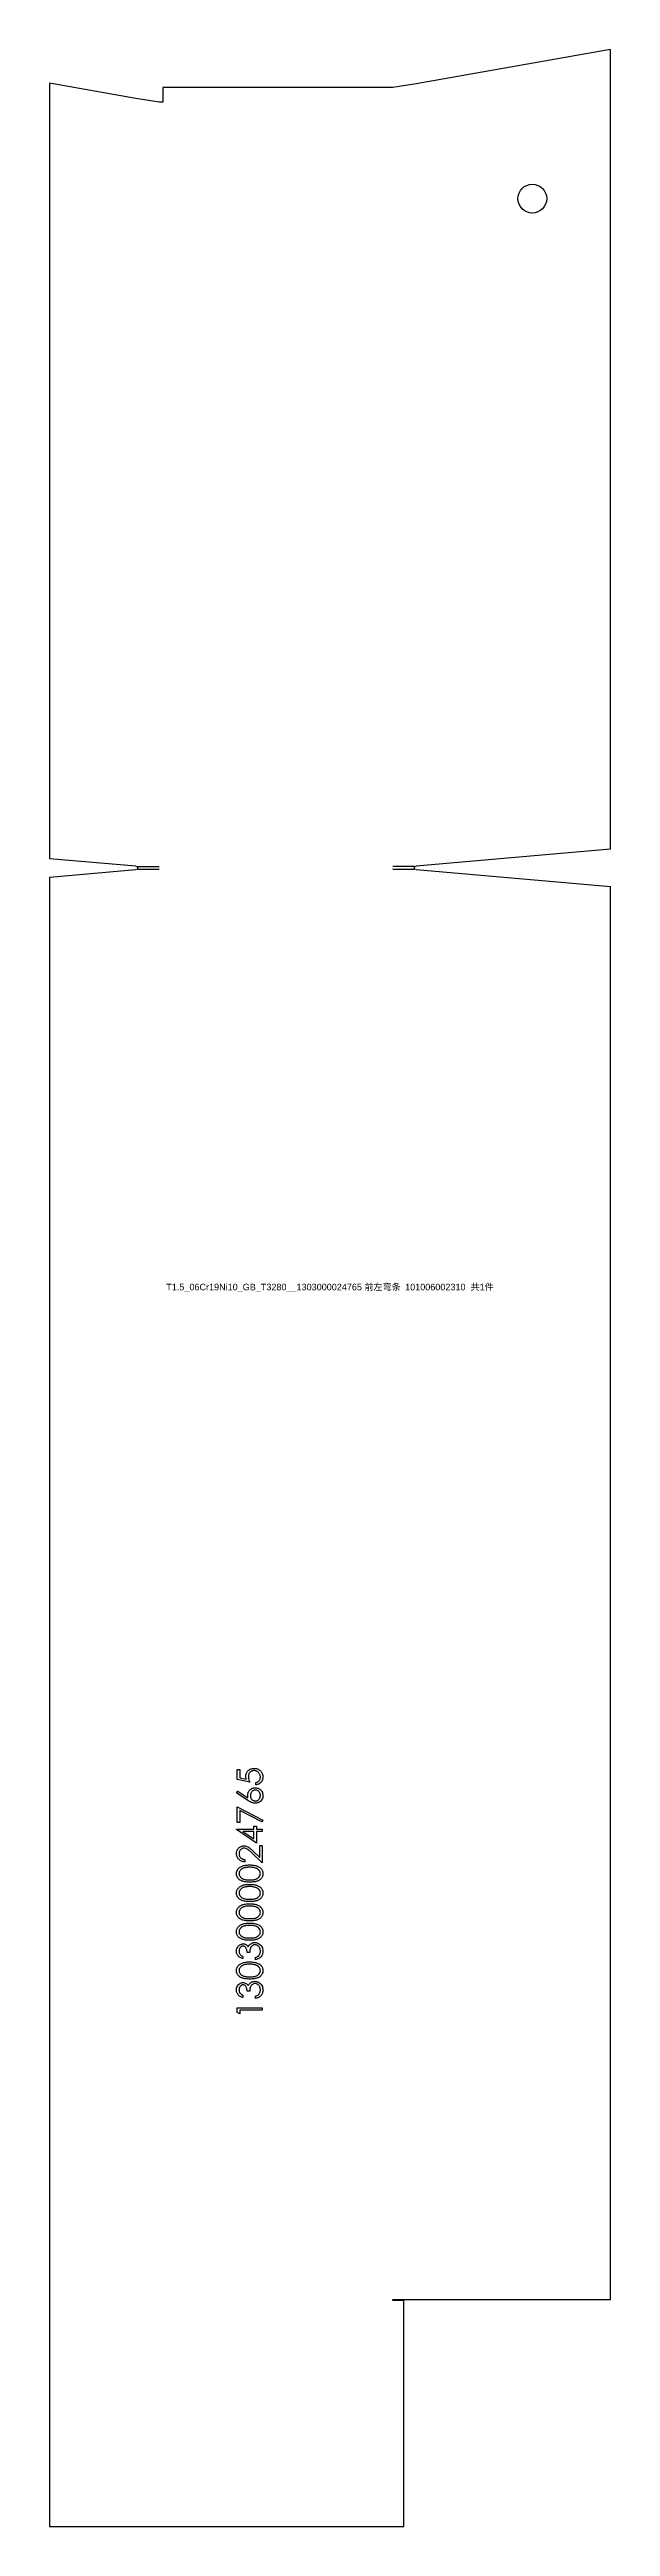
# Model space of a CAD drawing. Extents: x -16 to 22649, y -4599 to 814.
# Drawn here: x 1563.7 to 1641.6, y -1274.2 to -930.2 of the extents above; entities that cross this region are included whole.
import ezdxf

# ---------------------------------------------------------------- set-up
doc = ezdxf.new("R2010")
doc.units = 0
doc.header["$MEASUREMENT"] = 0
doc.linetypes.add('CENTERX2', pattern=[20.32, 12.7, -2.54, 2.54, -2.54])
doc.layers.get('0').update_dxf_attribs({"linetype": 'CONTINUOUS'})
for name, color, linetype in [('1', 6, 'CENTERX2'), ('S1', 7, 'CONTINUOUS'), ('SLD-0', 7, 'CONTINUOUS')]:
    doc.layers.add(name, color=color, linetype=linetype)
doc.styles.get("Standard").update_dxf_attribs({"font": 'arial.ttf'})

# ---------------------------------------------------------------- blocks, each defined once
blk = doc.blocks.new('1303000024765_前左弯条_1010060')
at = {"layer": '1', "color": 6, "linetype": 'CONTINUOUS', "flags": 128}
for points in [[(-5.41, 105.14), (-5.05, 105.14), (-5.05, 105.14), (-5.05, 103.95), (-5.05, 103.95), (-4.13, 103.76), (-4.13, 103.76), (-4.16, 103.87), (-4.18, 103.98), (-4.19, 104.08), (-4.2, 104.18), (-4.2, 104.18), (-4.19, 104.29), (-4.18, 104.4), (-4.15, 104.51), (-4.12, 104.61), (-4.07, 104.71), (-4.02, 104.8), (-3.95, 104.88), (-3.88, 104.97), (-3.79, 105.04), (-3.7, 105.1), (-3.61, 105.16), (-3.51, 105.2), (-3.4, 105.23), (-3.29, 105.26), (-3.18, 105.27), (-3.05, 105.28), (-3.05, 105.28), (-2.97, 105.27), (-2.88, 105.27), (-2.8, 105.25), (-2.72, 105.24), (-2.64, 105.21), (-2.57, 105.19), (-2.49, 105.15), (-2.42, 105.12), (-2.35, 105.08), (-2.28, 105.03), (-2.22, 104.98), (-2.16, 104.93), (-2.11, 104.87), (-2.06, 104.81), (-2.01, 104.75), (-1.97, 104.69), (-1.94, 104.62), (-1.91, 104.54), (-1.88, 104.47), (-1.86, 104.39), (-1.84, 104.31), (-1.83, 104.23), (-1.82, 104.14), (-1.82, 104.06), (-1.82, 104.06), (-1.82, 103.95), (-1.84, 103.85), (-1.86, 103.76), (-1.89, 103.66), (-1.93, 103.58), (-1.97, 103.49), (-2.03, 103.41), (-2.09, 103.34), (-2.17, 103.27), (-2.24, 103.21), (-2.32, 103.15), (-2.41, 103.1), (-2.5, 103.06), (-2.6, 103.03), (-2.7, 103.01), (-2.81, 102.99), (-2.81, 102.99), (-2.81, 103.3), (-2.81, 103.3), (-2.71, 103.33), (-2.62, 103.36), (-2.54, 103.4), (-2.47, 103.45), (-2.41, 103.5), (-2.35, 103.57), (-2.3, 103.64), (-2.26, 103.72), (-2.22, 103.8), (-2.2, 103.89), (-2.18, 103.98), (-2.18, 104.07), (-2.18, 104.07), (-2.18, 104.16), (-2.2, 104.25), (-2.21, 104.33), (-2.24, 104.41), (-2.28, 104.49), (-2.32, 104.56), (-2.37, 104.63), (-2.43, 104.7), (-2.5, 104.76), (-2.57, 104.82), (-2.64, 104.86), (-2.72, 104.9), (-2.8, 104.93), (-2.88, 104.95), (-2.97, 104.96), (-3.07, 104.96), (-3.07, 104.96), (-3.15, 104.96), (-3.23, 104.95), (-3.31, 104.93), (-3.38, 104.91), (-3.45, 104.87), (-3.51, 104.83), (-3.57, 104.79), (-3.62, 104.73), (-3.68, 104.67), (-3.72, 104.61), (-3.76, 104.54), (-3.79, 104.46), (-3.81, 104.38), (-3.83, 104.3), (-3.84, 104.21), (-3.84, 104.12), (-3.84, 104.12), (-3.84, 104.04), (-3.83, 103.95), (-3.81, 103.86), (-3.79, 103.77), (-3.77, 103.67), (-3.74, 103.57), (-3.7, 103.46), (-3.66, 103.35), (-3.66, 103.35), (-5.41, 103.71), (-5.41, 103.71), (-5.41, 105.14)], [(-5.5, 101.87), (-5.31, 102.11), (-5.31, 102.11), (-3.9, 101.18), (-3.9, 101.18), (-3.92, 101.37), (-3.93, 101.55), (-3.93, 101.55), (-3.92, 101.65), (-3.91, 101.76), (-3.89, 101.85), (-3.85, 101.95), (-3.81, 102.04), (-3.76, 102.12), (-3.7, 102.2), (-3.63, 102.28), (-3.55, 102.35), (-3.47, 102.41), (-3.39, 102.47), (-3.3, 102.51), (-3.2, 102.54), (-3.1, 102.57), (-3, 102.58), (-2.89, 102.58), (-2.89, 102.58), (-2.75, 102.58), (-2.61, 102.55), (-2.47, 102.51), (-2.35, 102.44), (-2.23, 102.37), (-2.13, 102.27), (-2.04, 102.17), (-1.96, 102.05), (-1.9, 101.91), (-1.86, 101.78), (-1.83, 101.64), (-1.82, 101.49), (-1.82, 101.49), (-1.83, 101.35), (-1.85, 101.21), (-1.9, 101.08), (-1.96, 100.96), (-2.03, 100.84), (-2.13, 100.74), (-2.23, 100.65), (-2.35, 100.57), (-2.48, 100.51), (-2.61, 100.47), (-2.74, 100.44), (-2.89, 100.43), (-2.89, 100.43), (-2.99, 100.44), (-3.11, 100.45), (-3.22, 100.48), (-3.34, 100.52), (-3.4, 100.54), (-3.46, 100.57), (-3.53, 100.6), (-3.59, 100.64), (-3.67, 100.68), (-3.74, 100.72), (-3.82, 100.77), (-3.9, 100.82), (-3.9, 100.82), (-5.5, 101.87)], [(-5.41, 97.78), (-5.41, 99.94), (-5.41, 99.94), (-1.82, 98.1), (-1.82, 98.1), (-1.97, 97.83), (-1.97, 97.83), (-5.05, 99.41), (-5.05, 99.41), (-5.05, 97.78), (-5.05, 97.78), (-5.41, 97.78)], [(-3.57, 101.48), (-3.57, 101.4), (-3.56, 101.32), (-3.54, 101.25), (-3.52, 101.18), (-3.49, 101.12), (-3.46, 101.06), (-3.41, 101), (-3.37, 100.95), (-3.31, 100.9), (-3.26, 100.86), (-3.2, 100.82), (-3.14, 100.8), (-3.08, 100.77), (-3.01, 100.76), (-2.94, 100.75), (-2.87, 100.74), (-2.87, 100.74), (-2.8, 100.75), (-2.73, 100.76), (-2.67, 100.78), (-2.61, 100.8), (-2.55, 100.83), (-2.49, 100.87), (-2.43, 100.92), (-2.38, 100.97), (-2.33, 101.03), (-2.29, 101.09), (-2.26, 101.15), (-2.23, 101.21), (-2.21, 101.28), (-2.19, 101.36), (-2.18, 101.43), (-2.18, 101.51), (-2.18, 101.51), (-2.18, 101.59), (-2.19, 101.66), (-2.21, 101.73), (-2.23, 101.8), (-2.26, 101.87), (-2.29, 101.93), (-2.33, 101.99), (-2.38, 102.05), (-2.43, 102.1), (-2.49, 102.14), (-2.55, 102.18), (-2.61, 102.21), (-2.67, 102.24), (-2.73, 102.26), (-2.8, 102.27), (-2.87, 102.27), (-2.87, 102.27), (-2.94, 102.27), (-3.01, 102.26), (-3.08, 102.24), (-3.14, 102.21), (-3.2, 102.18), (-3.26, 102.14), (-3.31, 102.09), (-3.37, 102.04), (-3.41, 101.98), (-3.46, 101.92), (-3.49, 101.85), (-3.52, 101.78), (-3.54, 101.71), (-3.56, 101.64), (-3.57, 101.56), (-3.57, 101.48)], [(-5.5, 96.78), (-5.5, 96.84), (-5.5, 96.84), (-3.08, 96.84), (-3.08, 96.84), (-3.08, 97.24), (-3.08, 97.24), (-2.72, 97.24), (-2.72, 97.24), (-2.72, 96.84), (-2.72, 96.84), (-1.91, 96.84), (-1.91, 96.84), (-1.91, 96.53), (-1.91, 96.53), (-2.72, 96.53), (-2.72, 96.53), (-2.72, 94.87), (-2.72, 94.87), (-5.5, 96.78)], [(-3.08, 96.53), (-4.6, 96.53), (-4.6, 96.53), (-3.08, 95.48), (-3.08, 95.48), (-3.08, 96.53)], [(-4.33, 92.62), (-4.33, 92.31), (-4.33, 92.31), (-4.46, 92.32), (-4.58, 92.34), (-4.69, 92.36), (-4.8, 92.4), (-4.9, 92.45), (-5, 92.5), (-5.09, 92.57), (-5.17, 92.65), (-5.25, 92.73), (-5.32, 92.82), (-5.37, 92.91), (-5.42, 93.01), (-5.45, 93.11), (-5.48, 93.22), (-5.49, 93.33), (-5.5, 93.45), (-5.5, 93.45), (-5.49, 93.57), (-5.48, 93.68), (-5.46, 93.78), (-5.42, 93.88), (-5.38, 93.97), (-5.32, 94.06), (-5.26, 94.14), (-5.19, 94.22), (-5.11, 94.28), (-5.03, 94.34), (-4.94, 94.39), (-4.85, 94.43), (-4.76, 94.47), (-4.66, 94.49), (-4.56, 94.5), (-4.46, 94.51), (-4.46, 94.51), (-4.31, 94.5), (-4.17, 94.47), (-4.04, 94.43), (-3.9, 94.36), (-3.84, 94.32), (-3.76, 94.27), (-3.68, 94.22), (-3.6, 94.15), (-3.51, 94.07), (-3.41, 93.99), (-3.31, 93.9), (-3.2, 93.8), (-3.2, 93.8), (-2.27, 92.92), (-2.27, 92.92), (-2.27, 94.55), (-2.27, 94.55), (-1.91, 94.55), (-1.91, 94.55), (-1.91, 92.17), (-1.91, 92.17), (-3.36, 93.53), (-3.36, 93.53), (-3.46, 93.63), (-3.56, 93.72), (-3.65, 93.8), (-3.73, 93.87), (-3.81, 93.93), (-3.88, 93.99), (-3.94, 94.03), (-3.99, 94.07), (-4.1, 94.12), (-4.21, 94.16), (-4.32, 94.19), (-4.43, 94.19), (-4.43, 94.19), (-4.5, 94.19), (-4.57, 94.18), (-4.64, 94.16), (-4.7, 94.14), (-4.76, 94.11), (-4.82, 94.07), (-4.88, 94.03), (-4.93, 93.97), (-4.98, 93.92), (-5.02, 93.86), (-5.06, 93.79), (-5.09, 93.73), (-5.11, 93.66), (-5.13, 93.59), (-5.14, 93.51), (-5.14, 93.43), (-5.14, 93.43), (-5.14, 93.35), (-5.13, 93.27), (-5.11, 93.2), (-5.09, 93.13), (-5.06, 93.06), (-5.02, 92.99), (-4.98, 92.93), (-4.93, 92.88), (-4.87, 92.82), (-4.81, 92.78), (-4.75, 92.74), (-4.67, 92.7), (-4.6, 92.67), (-4.51, 92.65), (-4.43, 92.63), (-4.33, 92.62)], [(-3.66, 89.48), (-3.83, 89.48), (-3.99, 89.49), (-4.13, 89.5), (-4.27, 89.52), (-4.4, 89.54), (-4.52, 89.57), (-4.63, 89.6), (-4.73, 89.63), (-4.82, 89.67), (-4.91, 89.71), (-4.99, 89.76), (-5.06, 89.81), (-5.13, 89.86), (-5.2, 89.92), (-5.25, 89.98), (-5.3, 90.05), (-5.35, 90.12), (-5.39, 90.19), (-5.42, 90.26), (-5.45, 90.33), (-5.47, 90.41), (-5.49, 90.49), (-5.5, 90.57), (-5.5, 90.65), (-5.5, 90.65), (-5.5, 90.74), (-5.49, 90.82), (-5.47, 90.9), (-5.45, 90.97), (-5.42, 91.05), (-5.39, 91.12), (-5.35, 91.2), (-5.3, 91.27), (-5.25, 91.33), (-5.19, 91.4), (-5.13, 91.46), (-5.06, 91.51), (-4.98, 91.56), (-4.9, 91.61), (-4.81, 91.66), (-4.71, 91.7), (-4.61, 91.74), (-4.5, 91.77), (-4.38, 91.8), (-4.25, 91.82), (-4.12, 91.84), (-3.97, 91.85), (-3.82, 91.86), (-3.66, 91.86), (-3.66, 91.86), (-3.5, 91.86), (-3.35, 91.85), (-3.2, 91.84), (-3.07, 91.82), (-2.94, 91.8), (-2.82, 91.77), (-2.71, 91.74), (-2.61, 91.7), (-2.51, 91.66), (-2.43, 91.62), (-2.34, 91.57), (-2.27, 91.52), (-2.19, 91.46), (-2.13, 91.4), (-2.07, 91.34), (-2.02, 91.27), (-1.97, 91.2), (-1.93, 91.13), (-1.9, 91.05), (-1.87, 90.98), (-1.85, 90.9), (-1.83, 90.82), (-1.82, 90.74), (-1.82, 90.65), (-1.82, 90.65), (-1.82, 90.57), (-1.83, 90.49), (-1.85, 90.41), (-1.87, 90.34), (-1.9, 90.26), (-1.93, 90.19), (-1.97, 90.12), (-2.01, 90.05), (-2.06, 89.99), (-2.12, 89.92), (-2.18, 89.87), (-2.25, 89.81), (-2.33, 89.76), (-2.41, 89.71), (-2.5, 89.67), (-2.59, 89.63), (-2.69, 89.6), (-2.8, 89.57), (-2.92, 89.54), (-3.05, 89.52), (-3.19, 89.5), (-3.33, 89.49), (-3.49, 89.48), (-3.66, 89.48)], [(-3.66, 89.8), (-3.52, 89.8), (-3.39, 89.8), (-3.26, 89.81), (-3.15, 89.82), (-3.05, 89.84), (-2.95, 89.86), (-2.86, 89.88), (-2.78, 89.9), (-2.71, 89.93), (-2.64, 89.96), (-2.58, 90), (-2.52, 90.04), (-2.47, 90.08), (-2.42, 90.12), (-2.37, 90.17), (-2.33, 90.22), (-2.27, 90.33), (-2.22, 90.44), (-2.19, 90.55), (-2.18, 90.66), (-2.18, 90.66), (-2.19, 90.78), (-2.22, 90.89), (-2.26, 91), (-2.33, 91.1), (-2.37, 91.15), (-2.41, 91.2), (-2.46, 91.24), (-2.52, 91.28), (-2.58, 91.32), (-2.64, 91.35), (-2.71, 91.39), (-2.78, 91.41), (-2.78, 91.41), (-2.87, 91.44), (-2.97, 91.47), (-3.08, 91.49), (-3.18, 91.51), (-3.29, 91.53), (-3.41, 91.54), (-3.53, 91.54), (-3.66, 91.55), (-3.66, 91.55), (-3.79, 91.54), (-3.91, 91.54), (-4.02, 91.53), (-4.13, 91.52), (-4.23, 91.5), (-4.33, 91.48), (-4.42, 91.46), (-4.51, 91.43), (-4.59, 91.4), (-4.66, 91.36), (-4.73, 91.33), (-4.79, 91.29), (-4.85, 91.25), (-4.9, 91.2), (-4.95, 91.15), (-4.99, 91.1), (-5.05, 91), (-5.1, 90.89), (-5.13, 90.78), (-5.14, 90.66), (-5.14, 90.66), (-5.13, 90.55), (-5.1, 90.43), (-5.05, 90.33), (-4.99, 90.22), (-4.95, 90.17), (-4.9, 90.12), (-4.85, 90.08), (-4.8, 90.04), (-4.74, 90), (-4.68, 89.96), (-4.61, 89.93), (-4.54, 89.9), (-4.46, 89.88), (-4.37, 89.86), (-4.28, 89.84), (-4.17, 89.82), (-4.06, 89.81), (-3.93, 89.8), (-3.8, 89.8), (-3.66, 89.8)], [(-3.66, 86.79), (-3.83, 86.79), (-3.99, 86.8), (-4.13, 86.81), (-4.27, 86.83), (-4.4, 86.85), (-4.52, 86.87), (-4.63, 86.9), (-4.73, 86.94), (-4.82, 86.98), (-4.91, 87.02), (-4.99, 87.07), (-5.06, 87.12), (-5.13, 87.17), (-5.2, 87.23), (-5.25, 87.29), (-5.3, 87.36), (-5.35, 87.42), (-5.39, 87.49), (-5.42, 87.57), (-5.45, 87.64), (-5.47, 87.72), (-5.49, 87.8), (-5.5, 87.88), (-5.5, 87.96), (-5.5, 87.96), (-5.5, 88.04), (-5.49, 88.13), (-5.47, 88.2), (-5.45, 88.28), (-5.42, 88.36), (-5.39, 88.43), (-5.35, 88.5), (-5.3, 88.57), (-5.25, 88.64), (-5.19, 88.7), (-5.13, 88.76), (-5.06, 88.82), (-4.98, 88.87), (-4.9, 88.92), (-4.81, 88.97), (-4.71, 89.01), (-4.61, 89.05), (-4.5, 89.08), (-4.38, 89.11), (-4.25, 89.13), (-4.12, 89.15), (-3.97, 89.16), (-3.82, 89.17), (-3.66, 89.17), (-3.66, 89.17), (-3.5, 89.17), (-3.35, 89.16), (-3.2, 89.15), (-3.07, 89.13), (-2.94, 89.11), (-2.82, 89.08), (-2.71, 89.05), (-2.61, 89.01), (-2.51, 88.97), (-2.43, 88.92), (-2.34, 88.88), (-2.27, 88.82), (-2.19, 88.77), (-2.13, 88.71), (-2.07, 88.64), (-2.02, 88.58), (-1.97, 88.51), (-1.93, 88.43), (-1.9, 88.36), (-1.87, 88.28), (-1.85, 88.21), (-1.83, 88.13), (-1.82, 88.04), (-1.82, 87.96), (-1.82, 87.96), (-1.82, 87.88), (-1.83, 87.8), (-1.85, 87.72), (-1.87, 87.64), (-1.9, 87.57), (-1.93, 87.5), (-1.97, 87.43), (-2.01, 87.36), (-2.06, 87.29), (-2.12, 87.23), (-2.18, 87.17), (-2.25, 87.12), (-2.33, 87.07), (-2.41, 87.02), (-2.5, 86.98), (-2.59, 86.94), (-2.69, 86.9), (-2.8, 86.87), (-2.92, 86.85), (-3.05, 86.83), (-3.19, 86.81), (-3.33, 86.8), (-3.49, 86.79), (-3.66, 86.79)], [(-3.66, 84.1), (-3.83, 84.1), (-3.99, 84.11), (-4.13, 84.12), (-4.27, 84.13), (-4.4, 84.15), (-4.52, 84.18), (-4.63, 84.21), (-4.73, 84.25), (-4.82, 84.28), (-4.91, 84.33), (-4.99, 84.37), (-5.06, 84.42), (-5.13, 84.48), (-5.2, 84.54), (-5.25, 84.6), (-5.3, 84.66), (-5.35, 84.73), (-5.39, 84.8), (-5.42, 84.87), (-5.45, 84.95), (-5.47, 85.03), (-5.49, 85.1), (-5.5, 85.18), (-5.5, 85.27), (-5.5, 85.27), (-5.5, 85.35), (-5.49, 85.43), (-5.47, 85.51), (-5.45, 85.59), (-5.42, 85.67), (-5.39, 85.74), (-5.35, 85.81), (-5.3, 85.88), (-5.25, 85.95), (-5.19, 86.01), (-5.13, 86.07), (-5.06, 86.13), (-4.98, 86.18), (-4.9, 86.23), (-4.81, 86.27), (-4.71, 86.32), (-4.61, 86.35), (-4.5, 86.39), (-4.38, 86.41), (-4.25, 86.44), (-4.12, 86.45), (-3.97, 86.47), (-3.82, 86.47), (-3.66, 86.48), (-3.66, 86.48), (-3.5, 86.47), (-3.35, 86.47), (-3.2, 86.45), (-3.07, 86.44), (-2.94, 86.41), (-2.82, 86.39), (-2.71, 86.35), (-2.61, 86.32), (-2.51, 86.28), (-2.43, 86.23), (-2.34, 86.18), (-2.27, 86.13), (-2.19, 86.07), (-2.13, 86.01), (-2.07, 85.95), (-2.02, 85.88), (-1.97, 85.81), (-1.93, 85.74), (-1.9, 85.67), (-1.87, 85.59), (-1.85, 85.51), (-1.83, 85.43), (-1.82, 85.35), (-1.82, 85.27), (-1.82, 85.27), (-1.82, 85.18), (-1.83, 85.1), (-1.85, 85.03), (-1.87, 84.95), (-1.9, 84.88), (-1.93, 84.8), (-1.97, 84.73), (-2.01, 84.67), (-2.06, 84.6), (-2.12, 84.54), (-2.18, 84.48), (-2.25, 84.43), (-2.33, 84.38), (-2.41, 84.33), (-2.5, 84.29), (-2.59, 84.25), (-2.69, 84.21), (-2.8, 84.18), (-2.92, 84.16), (-3.05, 84.14), (-3.19, 84.12), (-3.33, 84.11), (-3.49, 84.1), (-3.66, 84.1)], [(-3.66, 87.1), (-3.52, 87.11), (-3.39, 87.11), (-3.26, 87.12), (-3.15, 87.13), (-3.05, 87.15), (-2.95, 87.16), (-2.86, 87.19), (-2.78, 87.21), (-2.71, 87.24), (-2.64, 87.27), (-2.58, 87.31), (-2.52, 87.34), (-2.47, 87.38), (-2.42, 87.43), (-2.37, 87.48), (-2.33, 87.53), (-2.27, 87.63), (-2.22, 87.74), (-2.19, 87.86), (-2.18, 87.97), (-2.18, 87.97), (-2.19, 88.09), (-2.22, 88.2), (-2.26, 88.31), (-2.33, 88.41), (-2.37, 88.46), (-2.41, 88.51), (-2.46, 88.55), (-2.52, 88.59), (-2.58, 88.63), (-2.64, 88.66), (-2.71, 88.69), (-2.78, 88.72), (-2.78, 88.72), (-2.87, 88.75), (-2.97, 88.78), (-3.08, 88.8), (-3.18, 88.82), (-3.29, 88.83), (-3.41, 88.85), (-3.53, 88.85), (-3.66, 88.85), (-3.66, 88.85), (-3.79, 88.85), (-3.91, 88.85), (-4.02, 88.84), (-4.13, 88.82), (-4.23, 88.81), (-4.33, 88.79), (-4.42, 88.76), (-4.51, 88.74), (-4.59, 88.71), (-4.66, 88.67), (-4.73, 88.63), (-4.79, 88.6), (-4.85, 88.55), (-4.9, 88.51), (-4.95, 88.46), (-4.99, 88.41), (-5.05, 88.3), (-5.1, 88.2), (-5.13, 88.08), (-5.14, 87.97), (-5.14, 87.97), (-5.13, 87.85), (-5.1, 87.74), (-5.05, 87.63), (-4.99, 87.53), (-4.95, 87.48), (-4.9, 87.43), (-4.85, 87.39), (-4.8, 87.34), (-4.74, 87.31), (-4.68, 87.27), (-4.61, 87.24), (-4.54, 87.21), (-4.46, 87.19), (-4.37, 87.16), (-4.28, 87.15), (-4.17, 87.13), (-4.06, 87.12), (-3.93, 87.11), (-3.8, 87.11), (-3.66, 87.1)], [(-3.66, 84.41), (-3.52, 84.41), (-3.39, 84.42), (-3.26, 84.43), (-3.15, 84.44), (-3.05, 84.45), (-2.95, 84.47), (-2.86, 84.49), (-2.78, 84.52), (-2.71, 84.55), (-2.64, 84.58), (-2.58, 84.61), (-2.52, 84.65), (-2.47, 84.69), (-2.42, 84.74), (-2.37, 84.78), (-2.33, 84.83), (-2.27, 84.94), (-2.22, 85.05), (-2.19, 85.16), (-2.18, 85.28), (-2.18, 85.28), (-2.19, 85.39), (-2.22, 85.51), (-2.26, 85.61), (-2.33, 85.72), (-2.37, 85.77), (-2.41, 85.81), (-2.46, 85.86), (-2.52, 85.9), (-2.58, 85.94), (-2.64, 85.97), (-2.71, 86), (-2.78, 86.03), (-2.78, 86.03), (-2.87, 86.06), (-2.97, 86.09), (-3.08, 86.11), (-3.18, 86.13), (-3.29, 86.14), (-3.41, 86.15), (-3.53, 86.16), (-3.66, 86.16), (-3.66, 86.16), (-3.79, 86.16), (-3.91, 86.15), (-4.02, 86.14), (-4.13, 86.13), (-4.23, 86.12), (-4.33, 86.1), (-4.42, 86.07), (-4.51, 86.04), (-4.59, 86.01), (-4.66, 85.98), (-4.73, 85.94), (-4.79, 85.9), (-4.85, 85.86), (-4.9, 85.82), (-4.95, 85.77), (-4.99, 85.72), (-5.05, 85.61), (-5.1, 85.5), (-5.13, 85.39), (-5.14, 85.28), (-5.14, 85.28), (-5.13, 85.16), (-5.1, 85.05), (-5.05, 84.94), (-4.99, 84.83), (-4.95, 84.78), (-4.9, 84.74), (-4.85, 84.69), (-4.8, 84.65), (-4.74, 84.61), (-4.68, 84.58), (-4.61, 84.55), (-4.54, 84.52), (-4.46, 84.49), (-4.37, 84.47), (-4.28, 84.45), (-4.17, 84.44), (-4.06, 84.43), (-3.93, 84.42), (-3.8, 84.41), (-3.66, 84.41)], [(-3.66, 81.4), (-3.83, 81.41), (-3.99, 81.41), (-4.13, 81.43), (-4.27, 81.44), (-4.4, 81.46), (-4.52, 81.49), (-4.63, 81.52), (-4.73, 81.55), (-4.82, 81.59), (-4.91, 81.63), (-4.99, 81.68), (-5.06, 81.73), (-5.13, 81.79), (-5.2, 81.84), (-5.25, 81.9), (-5.3, 81.97), (-5.35, 82.04), (-5.39, 82.11), (-5.42, 82.18), (-5.45, 82.26), (-5.47, 82.33), (-5.49, 82.41), (-5.5, 82.49), (-5.5, 82.58), (-5.5, 82.58), (-5.5, 82.66), (-5.49, 82.74), (-5.47, 82.82), (-5.45, 82.9), (-5.42, 82.97), (-5.39, 83.05), (-5.35, 83.12), (-5.3, 83.19), (-5.25, 83.26), (-5.19, 83.32), (-5.13, 83.38), (-5.06, 83.43), (-4.98, 83.49), (-4.9, 83.54), (-4.81, 83.58), (-4.71, 83.62), (-4.61, 83.66), (-4.5, 83.69), (-4.38, 83.72), (-4.25, 83.74), (-4.12, 83.76), (-3.97, 83.77), (-3.82, 83.78), (-3.66, 83.78), (-3.66, 83.78), (-3.5, 83.78), (-3.35, 83.77), (-3.2, 83.76), (-3.07, 83.74), (-2.94, 83.72), (-2.82, 83.69), (-2.71, 83.66), (-2.61, 83.63), (-2.51, 83.58), (-2.43, 83.54), (-2.34, 83.49), (-2.27, 83.44), (-2.19, 83.38), (-2.13, 83.32), (-2.07, 83.26), (-2.02, 83.19), (-1.97, 83.12), (-1.93, 83.05), (-1.9, 82.97), (-1.87, 82.9), (-1.85, 82.82), (-1.83, 82.74), (-1.82, 82.66), (-1.82, 82.58), (-1.82, 82.58), (-1.82, 82.49), (-1.83, 82.41), (-1.85, 82.33), (-1.87, 82.26), (-1.9, 82.18), (-1.93, 82.11), (-1.97, 82.04), (-2.01, 81.97), (-2.06, 81.91), (-2.12, 81.85), (-2.18, 81.79), (-2.25, 81.74), (-2.33, 81.68), (-2.41, 81.64), (-2.5, 81.59), (-2.59, 81.56), (-2.69, 81.52), (-2.8, 81.49), (-2.92, 81.46), (-3.05, 81.44), (-3.19, 81.43), (-3.33, 81.41), (-3.49, 81.41), (-3.66, 81.4)], [(-3.66, 81.72), (-3.52, 81.72), (-3.39, 81.73), (-3.26, 81.73), (-3.15, 81.75), (-3.05, 81.76), (-2.95, 81.78), (-2.86, 81.8), (-2.78, 81.83), (-2.71, 81.86), (-2.64, 81.89), (-2.58, 81.92), (-2.52, 81.96), (-2.47, 82), (-2.42, 82.04), (-2.37, 82.09), (-2.33, 82.14), (-2.27, 82.25), (-2.22, 82.36), (-2.19, 82.47), (-2.18, 82.59), (-2.18, 82.59), (-2.19, 82.7), (-2.22, 82.81), (-2.26, 82.92), (-2.33, 83.03), (-2.37, 83.08), (-2.41, 83.12), (-2.46, 83.17), (-2.52, 83.21), (-2.58, 83.24), (-2.64, 83.28), (-2.71, 83.31), (-2.78, 83.34), (-2.78, 83.34), (-2.87, 83.37), (-2.97, 83.39), (-3.08, 83.42), (-3.18, 83.44), (-3.29, 83.45), (-3.41, 83.46), (-3.53, 83.47), (-3.66, 83.47), (-3.66, 83.47), (-3.79, 83.47), (-3.91, 83.46), (-4.02, 83.45), (-4.13, 83.44), (-4.23, 83.42), (-4.33, 83.4), (-4.42, 83.38), (-4.51, 83.35), (-4.59, 83.32), (-4.66, 83.29), (-4.73, 83.25), (-4.79, 83.21), (-4.85, 83.17), (-4.9, 83.12), (-4.95, 83.08), (-4.99, 83.03), (-5.05, 82.92), (-5.1, 82.81), (-5.13, 82.7), (-5.14, 82.59), (-5.14, 82.59), (-5.13, 82.47), (-5.1, 82.36), (-5.05, 82.25), (-4.99, 82.14), (-4.95, 82.09), (-4.9, 82.05), (-4.85, 82), (-4.8, 81.96), (-4.74, 81.92), (-4.68, 81.89), (-4.61, 81.86), (-4.54, 81.83), (-4.46, 81.8), (-4.37, 81.78), (-4.28, 81.76), (-4.17, 81.75), (-4.06, 81.73), (-3.93, 81.73), (-3.8, 81.72), (-3.66, 81.72)], [(-4.6, 79.16), (-4.6, 78.85), (-4.6, 78.85), (-4.71, 78.87), (-4.81, 78.91), (-4.9, 78.95), (-4.98, 78.99), (-5.06, 79.04), (-5.14, 79.1), (-5.21, 79.16), (-5.27, 79.23), (-5.32, 79.3), (-5.37, 79.37), (-5.41, 79.45), (-5.44, 79.53), (-5.47, 79.62), (-5.48, 79.7), (-5.5, 79.8), (-5.5, 79.89), (-5.5, 79.89), (-5.49, 80.03), (-5.47, 80.16), (-5.43, 80.28), (-5.37, 80.41), (-5.31, 80.52), (-5.23, 80.62), (-5.14, 80.71), (-5.04, 80.78), (-4.93, 80.84), (-4.82, 80.88), (-4.71, 80.9), (-4.59, 80.91), (-4.59, 80.91), (-4.48, 80.91), (-4.37, 80.89), (-4.28, 80.85), (-4.18, 80.81), (-4.1, 80.75), (-4.01, 80.68), (-3.94, 80.6), (-3.87, 80.5), (-3.87, 80.5), (-3.81, 80.61), (-3.74, 80.71), (-3.66, 80.8), (-3.57, 80.88), (-3.57, 80.88), (-3.5, 80.93), (-3.43, 80.97), (-3.35, 81.01), (-3.28, 81.04), (-3.2, 81.06), (-3.12, 81.08), (-3.03, 81.09), (-2.95, 81.09), (-2.95, 81.09), (-2.8, 81.08), (-2.66, 81.05), (-2.52, 81), (-2.38, 80.93), (-2.26, 80.84), (-2.15, 80.74), (-2.05, 80.63), (-1.97, 80.5), (-1.9, 80.35), (-1.86, 80.2), (-1.83, 80.05), (-1.82, 79.88), (-1.82, 79.88), (-1.82, 79.77), (-1.84, 79.66), (-1.86, 79.56), (-1.89, 79.46), (-1.92, 79.37), (-1.97, 79.28), (-2.02, 79.19), (-2.08, 79.11), (-2.15, 79.04), (-2.23, 78.97), (-2.31, 78.91), (-2.41, 78.86), (-2.51, 78.81), (-2.61, 78.77), (-2.73, 78.74), (-2.85, 78.71), (-2.85, 78.71), (-2.85, 79.03), (-2.85, 79.03), (-2.77, 79.05), (-2.7, 79.08), (-2.63, 79.11), (-2.56, 79.14), (-2.51, 79.18), (-2.45, 79.22), (-2.41, 79.26), (-2.37, 79.3), (-2.37, 79.3), (-2.32, 79.36), (-2.29, 79.42), (-2.25, 79.49), (-2.23, 79.56), (-2.21, 79.64), (-2.19, 79.72), (-2.18, 79.8), (-2.18, 79.89), (-2.18, 79.89), (-2.18, 79.98), (-2.19, 80.08), (-2.21, 80.17), (-2.23, 80.25), (-2.27, 80.33), (-2.3, 80.4), (-2.35, 80.47), (-2.4, 80.53), (-2.46, 80.59), (-2.52, 80.64), (-2.58, 80.68), (-2.64, 80.72), (-2.71, 80.74), (-2.78, 80.76), (-2.85, 80.77), (-2.92, 80.78), (-2.92, 80.78), (-3.02, 80.77), (-3.11, 80.75), (-3.2, 80.71), (-3.29, 80.66), (-3.37, 80.59), (-3.44, 80.51), (-3.5, 80.43), (-3.55, 80.33), (-3.57, 80.28), (-3.59, 80.21), (-3.61, 80.15), (-3.62, 80.07), (-3.63, 79.99), (-3.65, 79.9), (-3.65, 79.8), (-3.66, 79.7), (-3.66, 79.7), (-4.02, 79.7), (-4.02, 79.7), (-4.02, 79.83), (-4.04, 79.95), (-4.07, 80.07), (-4.1, 80.18), (-4.15, 80.28), (-4.2, 80.37), (-4.25, 80.44), (-4.31, 80.5), (-4.38, 80.54), (-4.45, 80.57), (-4.52, 80.59), (-4.59, 80.6), (-4.59, 80.6), (-4.65, 80.59), (-4.7, 80.58), (-4.75, 80.57), (-4.8, 80.55), (-4.85, 80.52), (-4.89, 80.49), (-4.94, 80.44), (-4.98, 80.4), (-5.02, 80.35), (-5.05, 80.29), (-5.08, 80.23), (-5.1, 80.17), (-5.12, 80.11), (-5.13, 80.04), (-5.14, 79.97), (-5.14, 79.89), (-5.14, 79.89), (-5.13, 79.77), (-5.11, 79.66), (-5.07, 79.56), (-5.02, 79.47), (-4.98, 79.42), (-4.95, 79.38), (-4.9, 79.34), (-4.85, 79.3), (-4.8, 79.26), (-4.74, 79.23), (-4.67, 79.19), (-4.6, 79.16)], [(-3.66, 76.02), (-3.83, 76.02), (-3.99, 76.03), (-4.13, 76.04), (-4.27, 76.06), (-4.4, 76.08), (-4.52, 76.1), (-4.63, 76.13), (-4.73, 76.17), (-4.82, 76.21), (-4.91, 76.25), (-4.99, 76.3), (-5.06, 76.35), (-5.13, 76.4), (-5.2, 76.46), (-5.25, 76.52), (-5.3, 76.59), (-5.35, 76.65), (-5.39, 76.73), (-5.42, 76.8), (-5.45, 76.87), (-5.47, 76.95), (-5.49, 77.03), (-5.5, 77.11), (-5.5, 77.19), (-5.5, 77.19), (-5.5, 77.27), (-5.49, 77.36), (-5.47, 77.44), (-5.45, 77.51), (-5.42, 77.59), (-5.39, 77.66), (-5.35, 77.73), (-5.3, 77.8), (-5.25, 77.87), (-5.19, 77.93), (-5.13, 77.99), (-5.06, 78.05), (-4.98, 78.1), (-4.9, 78.15), (-4.81, 78.2), (-4.71, 78.24), (-4.61, 78.28), (-4.5, 78.31), (-4.38, 78.34), (-4.25, 78.36), (-4.12, 78.38), (-3.97, 78.39), (-3.82, 78.4), (-3.66, 78.4), (-3.66, 78.4), (-3.5, 78.4), (-3.35, 78.39), (-3.2, 78.38), (-3.07, 78.36), (-2.94, 78.34), (-2.82, 78.31), (-2.71, 78.28), (-2.61, 78.24), (-2.51, 78.2), (-2.43, 78.15), (-2.34, 78.11), (-2.27, 78.05), (-2.19, 78), (-2.13, 77.94), (-2.07, 77.87), (-2.02, 77.81), (-1.97, 77.74), (-1.93, 77.66), (-1.9, 77.59), (-1.87, 77.51), (-1.85, 77.44), (-1.83, 77.36), (-1.82, 77.27), (-1.82, 77.19), (-1.82, 77.19), (-1.82, 77.11), (-1.83, 77.03), (-1.85, 76.95), (-1.87, 76.87), (-1.9, 76.8), (-1.93, 76.73), (-1.97, 76.66), (-2.01, 76.59), (-2.06, 76.52), (-2.12, 76.46), (-2.18, 76.4), (-2.25, 76.35), (-2.33, 76.3), (-2.41, 76.25), (-2.5, 76.21), (-2.59, 76.17), (-2.69, 76.14), (-2.8, 76.1), (-2.92, 76.08), (-3.05, 76.06), (-3.19, 76.04), (-3.33, 76.03), (-3.49, 76.02), (-3.66, 76.02)], [(-4.6, 73.78), (-4.6, 73.46), (-4.6, 73.46), (-4.71, 73.49), (-4.81, 73.52), (-4.9, 73.56), (-4.98, 73.61), (-5.06, 73.66), (-5.14, 73.71), (-5.21, 73.77), (-5.27, 73.84), (-5.32, 73.91), (-5.37, 73.99), (-5.41, 74.07), (-5.44, 74.15), (-5.47, 74.23), (-5.48, 74.32), (-5.5, 74.41), (-5.5, 74.5), (-5.5, 74.5), (-5.49, 74.64), (-5.47, 74.77), (-5.43, 74.9), (-5.37, 75.02), (-5.31, 75.14), (-5.23, 75.24), (-5.14, 75.32), (-5.04, 75.4), (-4.93, 75.45), (-4.82, 75.49), (-4.71, 75.52), (-4.59, 75.53), (-4.59, 75.53), (-4.48, 75.52), (-4.37, 75.5), (-4.28, 75.47), (-4.18, 75.42), (-4.1, 75.37), (-4.01, 75.3), (-3.94, 75.21), (-3.87, 75.12), (-3.87, 75.12), (-3.81, 75.23), (-3.74, 75.33), (-3.66, 75.42), (-3.57, 75.5), (-3.57, 75.5), (-3.5, 75.55), (-3.43, 75.59), (-3.35, 75.62), (-3.28, 75.65), (-3.2, 75.68), (-3.12, 75.69), (-3.03, 75.7), (-2.95, 75.71), (-2.95, 75.71), (-2.8, 75.7), (-2.66, 75.67), (-2.52, 75.62), (-2.38, 75.55), (-2.26, 75.46), (-2.15, 75.36), (-2.05, 75.24), (-1.97, 75.11), (-1.9, 74.97), (-1.86, 74.82), (-1.83, 74.66), (-1.82, 74.5), (-1.82, 74.5), (-1.82, 74.38), (-1.84, 74.28), (-1.86, 74.17), (-1.89, 74.07), (-1.92, 73.98), (-1.97, 73.89), (-2.02, 73.81), (-2.08, 73.73), (-2.15, 73.66), (-2.23, 73.59), (-2.31, 73.53), (-2.41, 73.48), (-2.51, 73.43), (-2.61, 73.39), (-2.73, 73.35), (-2.85, 73.33), (-2.85, 73.33), (-2.85, 73.64), (-2.85, 73.64), (-2.77, 73.67), (-2.7, 73.69), (-2.63, 73.73), (-2.56, 73.76), (-2.51, 73.79), (-2.45, 73.83), (-2.41, 73.87), (-2.37, 73.92), (-2.37, 73.92), (-2.32, 73.98), (-2.29, 74.04), (-2.25, 74.11), (-2.23, 74.18), (-2.21, 74.25), (-2.19, 74.33), (-2.18, 74.41), (-2.18, 74.5), (-2.18, 74.5), (-2.18, 74.6), (-2.19, 74.69), (-2.21, 74.78), (-2.23, 74.86), (-2.27, 74.94), (-2.3, 75.02), (-2.35, 75.08), (-2.4, 75.15), (-2.46, 75.21), (-2.52, 75.25), (-2.58, 75.3), (-2.64, 75.33), (-2.71, 75.36), (-2.78, 75.38), (-2.85, 75.39), (-2.92, 75.39), (-2.92, 75.39), (-3.02, 75.38), (-3.11, 75.36), (-3.2, 75.32), (-3.29, 75.27), (-3.37, 75.21), (-3.44, 75.13), (-3.5, 75.04), (-3.55, 74.95), (-3.57, 74.89), (-3.59, 74.83), (-3.61, 74.76), (-3.62, 74.69), (-3.63, 74.6), (-3.65, 74.52), (-3.65, 74.42), (-3.66, 74.32), (-3.66, 74.32), (-4.02, 74.32), (-4.02, 74.32), (-4.02, 74.44), (-4.04, 74.57), (-4.07, 74.69), (-4.1, 74.8), (-4.15, 74.9), (-4.2, 74.99), (-4.25, 75.06), (-4.31, 75.11), (-4.38, 75.16), (-4.45, 75.19), (-4.52, 75.21), (-4.59, 75.21), (-4.59, 75.21), (-4.65, 75.21), (-4.7, 75.2), (-4.75, 75.18), (-4.8, 75.16), (-4.85, 75.13), (-4.89, 75.1), (-4.94, 75.06), (-4.98, 75.01), (-5.02, 74.96), (-5.05, 74.91), (-5.08, 74.85), (-5.1, 74.79), (-5.12, 74.72), (-5.13, 74.65), (-5.14, 74.58), (-5.14, 74.51), (-5.14, 74.51), (-5.13, 74.39), (-5.11, 74.28), (-5.07, 74.18), (-5.02, 74.08), (-4.98, 74.04), (-4.95, 73.99), (-4.9, 73.95), (-4.85, 73.92), (-4.8, 73.88), (-4.74, 73.84), (-4.67, 73.81), (-4.6, 73.78)], [(-3.66, 76.33), (-3.52, 76.34), (-3.39, 76.34), (-3.26, 76.35), (-3.15, 76.36), (-3.05, 76.38), (-2.95, 76.39), (-2.86, 76.42), (-2.78, 76.44), (-2.71, 76.47), (-2.64, 76.5), (-2.58, 76.54), (-2.52, 76.57), (-2.47, 76.62), (-2.42, 76.66), (-2.37, 76.71), (-2.33, 76.76), (-2.27, 76.86), (-2.22, 76.97), (-2.19, 77.09), (-2.18, 77.2), (-2.18, 77.2), (-2.19, 77.32), (-2.22, 77.43), (-2.26, 77.54), (-2.33, 77.64), (-2.37, 77.69), (-2.41, 77.74), (-2.46, 77.78), (-2.52, 77.82), (-2.58, 77.86), (-2.64, 77.89), (-2.71, 77.92), (-2.78, 77.95), (-2.78, 77.95), (-2.87, 77.98), (-2.97, 78.01), (-3.08, 78.03), (-3.18, 78.05), (-3.29, 78.07), (-3.41, 78.08), (-3.53, 78.08), (-3.66, 78.08), (-3.66, 78.08), (-3.79, 78.08), (-3.91, 78.08), (-4.02, 78.07), (-4.13, 78.06), (-4.23, 78.04), (-4.33, 78.02), (-4.42, 77.99), (-4.51, 77.97), (-4.59, 77.94), (-4.66, 77.9), (-4.73, 77.87), (-4.79, 77.83), (-4.85, 77.78), (-4.9, 77.74), (-4.95, 77.69), (-4.99, 77.64), (-5.05, 77.53), (-5.1, 77.43), (-5.13, 77.32), (-5.14, 77.2), (-5.14, 77.2), (-5.13, 77.09), (-5.1, 76.97), (-5.05, 76.86), (-4.99, 76.76), (-4.95, 76.71), (-4.9, 76.66), (-4.85, 76.62), (-4.8, 76.58), (-4.74, 76.54), (-4.68, 76.5), (-4.61, 76.47), (-4.54, 76.44), (-4.46, 76.42), (-4.37, 76.4), (-4.28, 76.38), (-4.17, 76.36), (-4.06, 76.35), (-3.93, 76.34), (-3.8, 76.34), (-3.66, 76.33)], [(-5.41, 71.38), (-5.41, 72.03), (-5.41, 72.03), (-1.91, 72.03), (-1.91, 72.03), (-1.91, 71.71), (-1.91, 71.71), (-5.05, 71.71), (-5.05, 71.71), (-5.05, 71.17), (-5.05, 71.17), (-5.41, 71.38)]]:
    blk.add_lwpolyline(points, dxfattribs=at)
at = {"layer": 'SLD-0', "linetype": 'CONTINUOUS'}
for p, q in [((46.48, 343.97), (19.48, 339.21)), ((46.48, 232.91), (46.48, 343.97)), ((-31.48, 339.3), (-31.48, 231.6)), ((-19.48, 337.18), (-31.48, 339.3)), ((-16.25, 336.65), (-19.48, 337.18)), ((-15.75, 338.68), (-15.75, 336.65)), ((16.25, 338.68), (-15.75, 338.68)), ((19.48, 339.21), (16.25, 338.68)), ((-15.75, 336.65), (-16.25, 336.65)), ((-19.48, 230.55), (-31.48, 231.6)), ((-19.48, 230.55), (-16.25, 230.5)), ((-19.25, 230.5), (-19.25, 230.14)), ((-19.25, 230.5), (-16.25, 230.5)), ((16.25, 230.5), (19.48, 230.55)), ((19.25, 230.5), (16.25, 230.5)), ((19.25, 230.14), (19.25, 230.5)), ((46.48, 232.91), (19.48, 230.55)), ((-31.48, 229.04), (-19.48, 230.09)), ((-31.48, 229.04), (-31.48, 0)), ((-16.25, 230.14), (-19.48, 230.09)), ((-19.25, 230.14), (-16.25, 230.14)), ((16.25, 230.14), (19.25, 230.14)), ((19.48, 230.09), (16.25, 230.14)), ((19.48, 230.09), (46.48, 227.73)), ((46.48, 31.5), (46.48, 227.73)), ((16.25, 31.5), (46.48, 31.5)), ((16.25, 31.4), (16.25, 31.5)), ((17.75, 31.4), (16.25, 31.4)), ((17.75, 0), (17.75, 31.4)), ((-31.48, 0), (17.75, 0))]:
    blk.add_line(p, q, dxfattribs=at)
blk.add_circle((35.61, 323.27), 2, dxfattribs=at)
at = {"layer": 'S1', "color": 3, "insert": (7.5, 171.99), "char_height": 0.9, "attachment_point": 5}
blk.add_mtext('T1.5_06Cr19Ni10_GB_T3280__1303000024765 {\\fSimSun|b0|i0|c134|p2;前左弯条 }101006002310  {\\fSimSun|b0|i0|c134|p2;共}1{\\fSimSun|b0|i0|c134|p2;件}', dxfattribs=at)

msp = doc.modelspace()

# ---------------------------------------------------------------- block references
msp.add_blockref('1303000024765_前左弯条_1010060', (1595.13059, -1274.17008))

doc.saveas('drawing.dxf')
